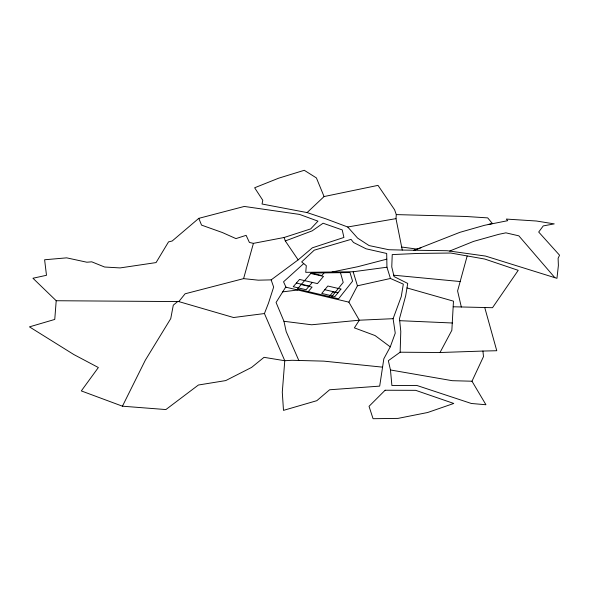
<?xml version="1.0" encoding="UTF-8"?>
<svg xmlns="http://www.w3.org/2000/svg" width="589" height="589" viewBox="0 0 589 589"><rect width="100%" height="100%" fill="white"/><g stroke="black" fill="none" stroke-linecap="round" stroke-linejoin="round"><path stroke-width="0.88" d="M400.145 352.2L440.012 352.517L482.921 351.059L483.495 356.581L471.988 381.216L485.94 404.739L471.369 403.487L416.754 385.427L391.899 385.53L390.463 369.973L388.342 360.696L400.145 352.2L400.785 331.364L399.489 318.664L405.681 295.811L407.735 283.442L394.056 276.572L391.766 266.891L392.237 254.588L418.44 253.417L450.769 253.034L484.718 259.042L518.224 270.329L492.514 307.708L453.236 306.781M440.012 352.517L451.851 330.296L453.478 301.163L406.992 287.933M421.076 247.711L413.89 250.362L459.906 232.324L484.556 225.292L507.711 220.684L506.319 219.079L536.424 221.015L554.234 223.886L543.242 225.918L538.699 232.037L559.55 255.206L558.107 258.284L558.387 265.47L556.966 278.332L485.52 256.068L447.132 250.715L402.272 250.06L395.992 218.644L396.287 214.595L394.593 209.765L377.998 185.373L324.075 196.557L307.097 212.577L262.039 204.015L262.797 200.297L254.639 187.773L278.582 178.217L304.27 170.295L316.403 177.922L324.075 196.557M198.802 218.342L201.541 225.108L222.362 232.53L235.939 238.597L246.128 235.342L249.39 242.432L253.417 243.36L284.089 237.5L310.69 228.907L317.972 221.147L299.573 214.418L244.302 206.444L198.802 218.342L172.179 241.004L168.535 241.88L156.063 262.584L120.09 267.921L104.592 267.016L91.744 261.825L86.863 262.223L66.66 257.849L44.609 259.764L46.487 275.284L32.947 278.244L56.205 300.729L54.762 319.429L29.45 326.866L73.883 354.578L98.356 367.529L81.319 390.919L122.438 406.196L165.884 409.561L198.405 385.015L225.742 380.582L251.577 367.426L264.027 357.332L284.774 360.726L292.004 360.291L323.781 361.131L382.57 367.153L383.829 358.789L390.264 346.862L395.248 333.146L393.099 318.686L401.249 296.642L403.332 284.126L390.448 278.479L357.435 285.812L348.887 302.157L359.327 320.202L393.099 318.686M382.57 367.153L379.691 386.126L329.619 389.771L316.823 400.682L283.486 410.371L282.286 392.178L284.774 360.726L264.432 313.547L268.503 303.092L273.642 287.086L271.154 279.878L258.269 280.173L243.588 278.634L185.108 293.786L178.828 301.583L56.205 300.729M461.334 307.053L457.587 290.937L467.165 256.009M243.588 278.634L253.417 243.36M122.438 406.196L145.299 360.24L170.751 318.605L173.291 305.161L177.93 301.332L233.553 317.523L264.432 313.547M331.379 297.099L343.218 282.396L340.457 272.67M329.244 296.591L332.954 292.004L335.075 292.505M308.261 291.614L312.067 287.101L301.215 284.553M324.075 272.869L321.83 275.527L311.11 273.075L297.357 289.03L338.565 298.8L352.575 281.144L350.006 272.56L311.154 273.024M312.317 282.411L306.096 289.736L293.226 286.696L299.543 279.436L317.442 283.603L323.501 276.396L310.764 273.48M303.718 263.57L283.53 281.814L286.011 287.218M271.154 279.878L298.152 259.874L312.391 247.8L343.91 237.455L342.231 229.916L323.096 223.224L312.163 230.866L285.304 240.953L284.089 237.5M449.628 251.069L473.527 241.409L498.611 234.37L505.892 232.839L518.843 235.843L554.867 277.684M386.804 259.153L357.781 266.707L332.019 272.015M488.229 224.453L492.419 223.548L487.692 217.886L465.568 216.457L396.287 214.595M307.097 212.577L325.997 218.887L347.709 226.993L395.992 218.644M386.951 267.222L386.693 253.469L366.093 248.808L353.518 242.491L351.051 239.377L314.239 250.178L301.664 261.914L306.309 265.668L305.735 272.332L353.157 271.757L386.951 267.222L390.448 278.479M282.713 291.864L297.703 290.002M482.921 351.059L496.77 350.727L484.718 307.443M402.272 250.06L388.843 249.729L369.082 245.569L357.597 238.103L347.709 226.993M471.988 381.216L452.242 380.693L390.463 369.973M399.526 320.674L452.514 323M393.761 275.203L460.296 281.549M348.887 302.157L285.672 287.137L276.072 302.481L283.964 321.292L311.618 324.775L359.327 320.202L354.379 327.874L375.075 335.561L390.264 346.862M401.669 247.027L417.255 249.14M296.4 283.044L309.225 286.055M324.804 289.707L337.953 292.792M285.304 240.953L298.152 259.874M298.792 360.416L286.173 331.548L283.964 321.292M353.157 271.757L357.435 285.812M340.943 289.066L334.935 296.561L321.734 293.44L327.837 286.018L340.943 289.066M385.118 390.235L369.031 406.329L373.065 418.705L398.002 418.389L427.651 412.506L453.766 403.458L415.694 390.338L385.118 390.235"/></g></svg>
